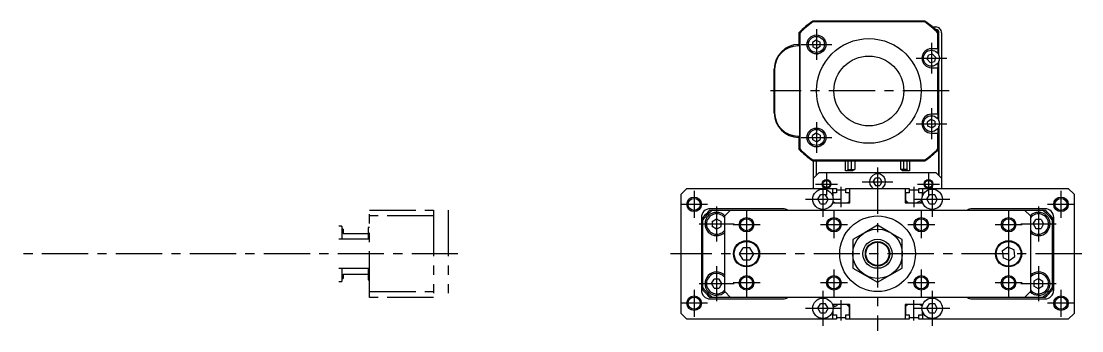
# Model space of a CAD drawing. Extents: x 0 to 1079, y -8 to 533.
# Drawn here: x 714.8 to 1079.1, y 211 to 317.5 of the extents above; entities that cross this region are included whole.
import ezdxf

# ---------------------------------------------------------------- set-up
doc = ezdxf.new("R2010")
doc.units = 0
doc.header["$LTSCALE"] = 0.5
doc.linetypes.add('CENTER', pattern=[50.8, 31.75, -6.35, 6.35, -6.35])
doc.linetypes.add('PHANTOM', pattern=[63.5, 31.75, -6.35, 6.35, -6.35, 6.35, -6.35])
for name, color, linetype in [('MSM_CENTER', 1, 'CENTER'), ('MSM_CONTINUOUS', 7, 'CONTINUOUS'), ('MSM_IMAGINARY', 6, 'PHANTOM'), ('MSM_NARROW', 5, 'CONTINUOUS')]:
    doc.layers.add(name, color=color, linetype=linetype)

msp = doc.modelspace()

# ---------------------------------------------------------------- linework, layer by layer
at = {"layer": 'MSM_CENTER'}
for p, q in [((987.94, 314.79), (987.94, 304.21)), ((1027.44, 310.04), (1027.44, 299.46)), ((982.65, 309.5), (993.23, 309.5)), ((1022.15, 304.75), (1032.73, 304.75)), ((1033.5, 293.5), (972.17, 293.5)), ((1027.44, 287.54), (1027.44, 276.96)), ((987.94, 282.79), (987.94, 272.21)), ((1022.15, 282.25), (1032.73, 282.25)), ((982.65, 277.5), (993.23, 277.5)), ((1008.94, 267.13), (1008.94, 211)), ((990.19, 262.29), (990.19, 250.21)), ((991.44, 265.29), (991.44, 257.71)), ((1026.44, 265.29), (1026.44, 257.71)), ((1027.69, 262.29), (1027.69, 250.21)), ((945.94, 259.14), (945.94, 249.86)), ((987.65, 261.5), (995.23, 261.5)), ((996.44, 253.5), (996.44, 260.5)), ((1003.65, 262.25), (1014.23, 262.25)), ((1021.44, 260.5), (1021.44, 253.5)), ((1022.65, 261.5), (1030.23, 261.5)), ((1071.94, 259.14), (1071.94, 249.86)), ((984.15, 256.25), (996.23, 256.25)), ((1021.65, 256.25), (1033.73, 256.25)), ((950.58, 254.5), (941.3, 254.5)), ((953.68, 253.79), (953.68, 241.71)), ((963.94, 252.14), (963.94, 242.86)), ((993.94, 252.14), (993.94, 242.86)), ((1023.94, 252.14), (1023.94, 242.86)), ((1053.94, 252.14), (1053.94, 242.86)), ((1064.19, 253.79), (1064.19, 241.71)), ((1076.58, 254.5), (1067.3, 254.5)), ((947.64, 247.75), (959.72, 247.75)), ((1058.15, 247.75), (1070.23, 247.75)), ((968.58, 247.5), (959.3, 247.5)), ((963.94, 244.29), (963.94, 230.71)), ((998.58, 247.5), (989.3, 247.5)), ((1028.58, 247.5), (1019.3, 247.5)), ((1058.58, 247.5), (1049.3, 247.5)), ((1053.94, 244.29), (1053.94, 230.71)), ((864.83, 237.5), (356.42, 237.5)), ((1079.08, 237.5), (937.85, 237.5)), ((953.68, 233.29), (953.68, 221.21)), ((1064.19, 233.29), (1064.19, 221.21)), ((963.94, 232.14), (963.94, 222.86)), ((993.94, 232.14), (993.94, 222.86)), ((1023.94, 232.14), (1023.94, 222.86)), ((1053.94, 232.14), (1053.94, 222.86)), ((947.64, 227.25), (959.72, 227.25)), ((968.58, 227.5), (959.3, 227.5)), ((998.58, 227.5), (989.3, 227.5)), ((1028.58, 227.5), (1019.3, 227.5)), ((1058.58, 227.5), (1049.3, 227.5)), ((1058.15, 227.25), (1070.23, 227.25)), ((945.94, 225.14), (945.94, 215.86)), ((990.19, 224.79), (990.19, 212.71)), ((1027.69, 224.79), (1027.69, 212.71)), ((1071.94, 225.14), (1071.94, 215.86)), ((950.58, 220.5), (941.3, 220.5)), ((984.15, 218.75), (996.23, 218.75)), ((996.44, 214.5), (996.44, 221.5)), ((1021.44, 214.5), (1021.44, 221.5)), ((1021.65, 218.75), (1033.73, 218.75)), ((1076.58, 220.5), (1067.3, 220.5))]:
    msp.add_line(p, q, dxfattribs=at)
at = {"layer": 'MSM_CONTINUOUS'}
for p, q in [((986.74, 317.24), (986.66, 317.5)), ((1025.22, 317.5), (986.66, 317.5)), ((1025.14, 317.24), (986.74, 317.24)), ((1025.14, 317.24), (1025.22, 317.5)), ((982.2, 313.4), (981.94, 313.5)), ((981.94, 313.5), (981.94, 309.5)), ((982.2, 313.4), (982.2, 273.61)), ((1027.83, 315.5), (1028.94, 315.5)), ((1029.04, 314.6), (1028.83, 314.6)), ((1029.02, 314.58), (1028.86, 314.58)), ((1029.02, 314.58), (1029.04, 314.6)), ((1029.68, 313.4), (1029.94, 313.5)), ((1029.68, 308), (1029.68, 313.4)), ((1029.94, 305.9), (1029.94, 313.5)), ((1030.04, 313.6), (1030.02, 313.58)), ((1030.02, 305.71), (1030.02, 313.58)), ((1030.04, 305.65), (1030.04, 313.6)), ((1030.94, 313.5), (1030.94, 260)), ((987.91, 310.98), (986.64, 310.21)), ((986.64, 310.21), (986.67, 308.73)), ((987.91, 310.98), (989.2, 310.27)), ((989.23, 308.79), (989.2, 310.27)), ((982.11, 309), (981.58, 309)), ((981.94, 309.5), (982.1, 309.5)), ((982.11, 309), (982.11, 278)), ((987.97, 308.02), (986.67, 308.73)), ((987.85, 306.3), (988.5, 306.3)), ((987.85, 306.3), (987.85, 306.25)), ((989.23, 308.79), (987.97, 308.02)), ((1027.84, 306.17), (1026.41, 305.81)), ((1029.74, 308), (1027.44, 308)), ((1028.87, 305.11), (1027.84, 306.17)), ((1029.74, 306.26), (1029.74, 308)), ((1026, 304.39), (1026.41, 305.81)), ((1027.03, 303.33), (1026, 304.39)), ((1027.03, 303.33), (1028.47, 303.69)), ((1028.87, 305.11), (1028.47, 303.69)), ((1029.74, 301.5), (1029.74, 303.24)), ((1029.94, 283.4), (1029.94, 303.6)), ((1030.02, 283.21), (1030.02, 303.79)), ((1030.04, 283.15), (1030.04, 303.85)), ((973.44, 286), (973.44, 301)), ((973.58, 301), (973.44, 301)), ((973.58, 301), (973.58, 286)), ((1027.44, 301.5), (1029.74, 301.5)), ((1029.68, 285.5), (1029.68, 301.5)), ((973.58, 286), (973.44, 286)), ((1029.74, 285.5), (1027.44, 285.5)), ((1029.74, 283.76), (1029.74, 285.5)), ((987.85, 280.75), (987.85, 280.7)), ((987.85, 280.7), (988.5, 280.7)), ((1027.3, 283.72), (1026.1, 282.87)), ((1026.23, 281.4), (1026.1, 282.87)), ((1027.57, 280.78), (1026.23, 281.4)), ((1028.65, 283.1), (1027.3, 283.72)), ((1027.57, 280.78), (1028.78, 281.63)), ((1028.65, 283.1), (1028.78, 281.63)), ((1029.74, 279), (1029.74, 280.74)), ((1029.94, 281.1), (1029.94, 264.5)), ((1030.02, 265.54), (1030.02, 281.29)), ((1030.04, 264.4), (1030.04, 281.35)), ((981.58, 278), (982.11, 278)), ((981.94, 277.5), (981.94, 273.5)), ((982.1, 277.5), (981.94, 277.5)), ((987.86, 278.98), (986.62, 278.17)), ((986.7, 276.7), (986.62, 278.17)), ((989.18, 278.3), (987.86, 278.98)), ((989.18, 278.3), (989.25, 276.83)), ((1027.44, 279), (1029.74, 279)), ((1029.68, 273.61), (1029.68, 279)), ((982.2, 273.61), (981.94, 273.5)), ((988.01, 276.02), (986.7, 276.7)), ((988.01, 276.02), (989.25, 276.83)), ((1029.68, 273.61), (1029.94, 273.5)), ((986.74, 269.76), (986.66, 269.5)), ((986.74, 269.76), (1025.14, 269.76)), ((1025.14, 269.76), (1025.22, 269.5)), ((986.66, 269.5), (1025.22, 269.5)), ((986.94, 260), (986.94, 269.5)), ((987.84, 269.5), (987.84, 264.4)), ((987.86, 269.5), (987.86, 265.54)), ((987.94, 264.5), (987.94, 269.5)), ((997.94, 266), (997.94, 269.5)), ((1000.44, 266), (997.94, 266)), ((998.89, 266.5), (998.39, 266)), ((998.89, 266.5), (998.89, 269.5)), ((998.89, 266.5), (1001.09, 266.5)), ((999.89, 269.5), (999.89, 266.5)), ((1000.44, 266.5), (1000.44, 266)), ((1001.09, 269.5), (1001.09, 266.5)), ((1016.79, 269.5), (1016.79, 266.5)), ((1018.99, 266.5), (1016.79, 266.5)), ((1017.44, 266), (1017.44, 266.5)), ((1019.94, 266), (1017.44, 266)), ((1017.99, 266.5), (1017.99, 269.5)), ((1018.99, 269.5), (1018.99, 266.5)), ((1018.99, 266.5), (1019.49, 266)), ((1019.94, 269.5), (1019.94, 266)), ((988.94, 265.5), (986.94, 263.5)), ((987.86, 265.54), (987.9, 265.5)), ((987.86, 265.54), (987.94, 265.54)), ((987.9, 265.5), (987.9, 264.46)), ((987.94, 265.5), (987.9, 265.5)), ((988.94, 265.5), (1028.94, 265.5)), ((1007.46, 262.25), (1008.2, 263.53)), ((1009.68, 263.53), (1008.2, 263.53)), ((1009.68, 263.53), (1010.42, 262.25)), ((1030.94, 263.5), (1028.94, 265.5)), ((1029.94, 265.54), (1030.02, 265.54)), ((1029.94, 265.5), (1029.98, 265.5)), ((1029.98, 265.5), (1030.02, 265.54)), ((1029.98, 265.5), (1029.98, 264.46)), ((943.44, 260), (941.44, 258)), ((943.44, 260), (994.79, 260)), ((993.44, 260), (993.44, 257.55)), ((994.79, 260), (994.79, 258.5)), ((994.79, 259.5), (998.09, 259.5)), ((998.09, 258.5), (998.09, 260)), ((998.09, 260), (1019.79, 260)), ((999.44, 255), (999.44, 260)), ((1007.46, 262.25), (1008.2, 260.97)), ((1008.2, 260.97), (1009.68, 260.97)), ((1010.42, 262.25), (1009.68, 260.97)), ((1018.44, 260), (1018.44, 255)), ((1019.79, 260), (1019.79, 258.5)), ((1019.79, 259.5), (1023.09, 259.5)), ((1023.09, 260), (1074.44, 260)), ((1023.09, 258.5), (1023.09, 260)), ((1024.44, 257.55), (1024.44, 260)), ((1076.44, 258), (1074.44, 260)), ((941.44, 217), (941.44, 258)), ((988.41, 256.25), (989.3, 257.79)), ((989.3, 254.71), (988.41, 256.25)), ((991.07, 257.79), (989.3, 257.79)), ((991.96, 256.25), (991.07, 257.79)), ((991.96, 256.25), (991.07, 254.71)), ((993.46, 255), (999.44, 255)), ((994.79, 258.5), (993.54, 258.5)), ((993.54, 258.5), (993.54, 257.26)), ((993.6, 255.46), (994.4, 255)), ((999.34, 258.5), (998.09, 258.5)), ((998.47, 255), (999.34, 255.5)), ((999.34, 255.5), (999.34, 258.5)), ((1018.44, 255), (1024.42, 255)), ((1019.79, 258.5), (1018.54, 258.5)), ((1018.54, 258.5), (1018.54, 255.5)), ((1019.44, 255), (1018.54, 255.9)), ((1018.54, 255.5), (1019.4, 255)), ((1024.34, 258.5), (1023.09, 258.5)), ((1023.47, 255), (1024.28, 255.46)), ((1024.34, 257.26), (1024.34, 258.5)), ((1025.91, 256.25), (1026.8, 257.79)), ((1026.8, 254.71), (1025.91, 256.25)), ((1028.57, 257.79), (1026.8, 257.79)), ((1029.46, 256.25), (1028.57, 257.79)), ((1029.46, 256.25), (1028.57, 254.71)), ((1076.44, 258), (1076.44, 217)), ((976.44, 253), (951.44, 253)), ((951.48, 252.5), (1066.4, 252.5)), ((958.44, 252.5), (956.44, 250.5)), ((989.3, 254.71), (991.07, 254.71)), ((1026.8, 254.71), (1028.57, 254.71)), ((1066.44, 253), (1041.44, 253)), ((1061.44, 250.5), (1059.44, 252.5)), ((948.44, 250), (948.44, 225)), ((948.94, 225.04), (948.94, 249.96)), ((952.15, 248.64), (953.68, 249.53)), ((952.15, 248.64), (952.15, 246.87)), ((953.68, 249.53), (955.22, 248.64)), ((955.22, 246.87), (955.22, 248.64)), ((956.44, 224.5), (956.44, 250.5)), ((1061.44, 250.5), (1061.44, 224.5)), ((1062.42, 247.75), (1063.3, 249.29)), ((1062.42, 247.75), (1063.3, 246.22)), ((1065.08, 249.29), (1063.3, 249.29)), ((1065.08, 249.29), (1065.96, 247.75)), ((1065.96, 247.75), (1065.08, 246.22)), ((1068.94, 249.96), (1068.94, 225.04)), ((1069.44, 225), (1069.44, 250)), ((953.68, 245.98), (952.15, 246.87)), ((953.68, 245.98), (955.22, 246.87)), ((1004.69, 244.86), (1000.44, 242.41)), ((1008.94, 247.31), (1004.69, 244.86)), ((1013.19, 244.86), (1008.94, 247.31)), ((1017.44, 242.41), (1013.19, 244.86)), ((1063.3, 246.22), (1065.08, 246.22)), ((1000.44, 242.41), (1000.44, 232.59)), ((1017.44, 232.59), (1017.44, 242.41)), ((961.58, 237.5), (962.76, 239.54)), ((962.76, 235.46), (961.58, 237.5)), ((965.12, 239.54), (962.76, 239.54)), ((966.3, 237.5), (965.12, 239.54)), ((966.3, 237.5), (965.12, 235.46)), ((1051.78, 238.46), (1053.69, 239.84)), ((1051.78, 238.46), (1052.03, 236.11)), ((1053.69, 239.84), (1055.84, 238.89)), ((1056.09, 236.54), (1055.84, 238.89)), ((962.76, 235.46), (965.12, 235.46)), ((1054.19, 235.16), (1052.03, 236.11)), ((1054.19, 235.16), (1056.09, 236.54)), ((1000.44, 232.59), (1004.69, 230.14)), ((1004.69, 230.14), (1008.94, 227.69)), ((1008.94, 227.69), (1013.19, 230.14)), ((1013.19, 230.14), (1017.44, 232.59)), ((951.91, 227.25), (952.8, 228.78)), ((952.8, 225.71), (951.91, 227.25)), ((954.57, 228.78), (952.8, 228.78)), ((955.46, 227.25), (954.57, 228.78)), ((955.46, 227.25), (954.57, 225.71)), ((1064.19, 229.02), (1062.66, 228.13)), ((1062.66, 228.13), (1062.66, 226.36)), ((1064.19, 225.47), (1062.66, 226.36)), ((1064.19, 229.02), (1065.73, 228.13)), ((1065.73, 226.36), (1064.19, 225.47)), ((1065.73, 226.36), (1065.73, 228.13)), ((1066.4, 222.5), (951.48, 222.5)), ((952.8, 225.71), (954.57, 225.71)), ((956.44, 224.5), (958.44, 222.5)), ((1059.44, 222.5), (1061.44, 224.5)), ((951.44, 222), (976.44, 222)), ((988.41, 218.75), (989.3, 220.29)), ((989.3, 217.21), (988.41, 218.75)), ((991.07, 220.29), (989.3, 220.29)), ((991.96, 218.75), (991.07, 220.29)), ((991.96, 218.75), (991.07, 217.21)), ((999.44, 220), (993.46, 220)), ((994.4, 220), (993.6, 219.54)), ((998.44, 220), (999.34, 219.1)), ((999.34, 219.5), (998.47, 220)), ((999.34, 216.5), (999.34, 219.5)), ((999.44, 215), (999.44, 220)), ((1024.42, 220), (1018.44, 220)), ((1018.44, 220), (1018.44, 215)), ((1019.4, 220), (1018.54, 219.5)), ((1018.54, 219.5), (1018.54, 216.5)), ((1024.28, 219.54), (1023.47, 220)), ((1025.91, 218.75), (1026.8, 220.29)), ((1026.8, 217.21), (1025.91, 218.75)), ((1028.57, 220.29), (1026.8, 220.29)), ((1029.46, 218.75), (1028.57, 220.29)), ((1029.46, 218.75), (1028.57, 217.21)), ((1041.44, 222), (1066.44, 222)), ((941.44, 217), (943.44, 215)), ((994.79, 215), (943.44, 215)), ((989.3, 217.21), (991.07, 217.21)), ((993.44, 217.45), (993.44, 215)), ((993.54, 217.74), (993.54, 216.5)), ((993.54, 216.5), (994.79, 216.5)), ((994.79, 216.5), (994.79, 215)), ((998.09, 215.5), (994.79, 215.5)), ((998.09, 215), (998.09, 216.5)), ((998.09, 216.5), (999.34, 216.5)), ((1019.79, 215), (998.09, 215)), ((1018.54, 216.5), (1019.79, 216.5)), ((1019.79, 216.5), (1019.79, 215)), ((1023.09, 215.5), (1019.79, 215.5)), ((1023.09, 215), (1023.09, 216.5)), ((1023.09, 216.5), (1024.34, 216.5)), ((1074.44, 215), (1023.09, 215)), ((1024.34, 216.5), (1024.34, 217.74)), ((1024.44, 215), (1024.44, 217.45)), ((1026.8, 217.21), (1028.57, 217.21)), ((1074.44, 215), (1076.44, 217))]:
    msp.add_line(p, q, dxfattribs=at)
for centre, radius in [((987.94, 309.5), 3.25), ((987.94, 309.5), 2.75), ((1005.94, 293.5), 18), ((1027.44, 304.75), 2.75), ((1005.94, 293.5), 12), ((1027.44, 282.25), 2.75), ((987.94, 277.5), 3.25), ((987.94, 277.5), 2.75), ((991.44, 261.5), 1.23), ((1026.44, 261.5), 1.23), ((990.19, 256.25), 3.5), ((1027.69, 256.25), 3.5), ((945.94, 254.5), 2.07), ((1071.94, 254.5), 2.07), ((963.94, 247.5), 2.07), ((993.94, 247.5), 2.07), ((1008.94, 237.5), 13), ((1023.94, 247.5), 2.07), ((1053.94, 247.5), 2.07), ((1008.94, 237.5), 8.5), ((963.94, 237.5), 4.5), ((963.94, 237.5), 4.25), ((1008.94, 237.5), 5), ((1008.94, 237.5), 4), ((1053.94, 237.5), 4.5), ((1053.94, 237.5), 4.25), ((963.94, 227.5), 2.07), ((993.94, 227.5), 2.07), ((1023.94, 227.5), 2.07), ((1053.94, 227.5), 2.07), ((945.94, 220.5), 2.07), ((990.19, 218.75), 3.5), ((1027.69, 218.75), 3.5), ((1071.94, 220.5), 2.07)]:
    msp.add_circle(centre, radius, dxfattribs=at)
for centre, radius, start, end in [((1002.94, 293.5), 29, 124.1484, 136.3972), ((1002.94, 293.5), 28.74, 124.3084, 136.1888), ((1008.94, 293.5), 28.74, 43.8112, 55.6916), ((1008.94, 293.5), 29, 43.6028, 55.8516), ((1028.94, 313.5), 2, 359.9919, 90.0081), ((1029.02, 313.58), 1, 359.9992, 90.0007), ((1029.04, 313.6), 1, 359.9992, 90.0007), ((981.94, 301), 8.5, 90, 180), ((981.58, 301), 8, 90, 180), ((982.03, 309.06), 0.446, 101.4208, 188.0499), ((977.13, 309.12), 4.99, 358.5642, 4.3144), ((1027.44, 304.75), 3.25, 90, 270), ((981.94, 286), 8.5, 180, 270), ((981.58, 286), 8, 180, 270), ((1027.44, 282.25), 3.25, 90, 270), ((982.03, 277.94), 0.446, 171.9506, 258.5779), ((977.13, 277.88), 4.99, 355.6856, 1.4358), ((1002.94, 293.5), 29, 223.6028, 235.8516), ((1002.94, 293.5), 28.74, 223.8112, 235.6916), ((1008.94, 293.5), 28.74, 304.3084, 316.1888), ((1008.94, 293.5), 29, 304.1484, 316.3972), ((1008.94, 262.25), 2.75, 305.0968, 234.9032), ((1024.44, 253), 2.75, 94.4402, 133.3418), ((951.44, 250), 3, 90, 180), ((963.94, 237.5), 19, 127.8636, 142.1364), ((963.94, 237.5), 19.5, 129.7151, 140.2849), ((953.68, 247.75), 4, 44.9382, 313.4927), ((976.44, 250), 3, 56.4427, 90), ((1041.44, 250), 3, 90, 123.5573), ((1064.19, 247.75), 4, 226.5073, 135.0618), ((1053.94, 237.5), 19, 37.8636, 52.1364), ((1053.94, 237.5), 19.5, 39.7151, 50.2849), ((1066.44, 250), 3, 0, 90), ((953.68, 247.75), 3.5, 38.1325, 321.8676), ((1064.19, 247.75), 3.5, 218.1325, 141.8676), ((953.68, 227.25), 4, 46.5073, 315.0618), ((953.68, 227.25), 3.5, 38.1325, 321.8676), ((1064.19, 227.25), 4, 224.9382, 133.4927), ((1064.19, 227.25), 3.5, 218.1324, 141.8675), ((963.94, 237.5), 19, 217.8636, 232.1364), ((1053.94, 237.5), 19, 307.8636, 322.1364), ((951.44, 225), 3, 180, 270), ((963.94, 237.5), 19.5, 219.7151, 230.2849), ((976.44, 225), 3, 270, 303.5573), ((1041.44, 225), 3, 236.4427, 270), ((1053.94, 237.5), 19.5, 309.7151, 320.2849), ((1066.44, 225), 3, 270, 0), ((993.44, 222), 2.75, 274.4402, 313.3418)]:
    msp.add_arc(centre, radius, start, end, dxfattribs=at)
at = {"layer": 'MSM_IMAGINARY'}
for p, q in [((834.44, 252.5), (856.44, 252.5)), ((834.44, 222.5), (834.44, 252.5)), ((856.44, 252.5), (856.44, 222.5)), ((861.44, 252.5), (861.44, 222.5)), ((856.44, 250.5), (834.44, 250.5)), ((824.94, 247), (823.94, 247)), ((824.94, 247), (824.94, 242.5)), ((825.44, 246), (824.94, 246)), ((825.44, 246), (825.44, 244.5)), ((825.44, 244.5), (833.94, 244.5)), ((834.44, 246.5), (833.94, 246.5)), ((833.94, 246.5), (833.94, 242.5)), ((834.44, 242.5), (823.94, 242.5)), ((823.94, 232.5), (834.44, 232.5)), ((824.94, 232.5), (824.94, 228)), ((825.44, 230.5), (833.94, 230.5)), ((825.44, 230.5), (825.44, 229)), ((833.94, 232.5), (833.94, 228.5)), ((823.94, 228), (824.94, 228)), ((824.94, 229), (825.44, 229)), ((833.94, 228.5), (834.44, 228.5)), ((834.44, 224.5), (856.44, 224.5)), ((856.44, 222.5), (834.44, 222.5))]:
    msp.add_line(p, q, dxfattribs=at)
at = {"layer": 'MSM_NARROW'}
for centre, radius in [((991.44, 261.5), 1.5), ((1026.44, 261.5), 1.5), ((945.94, 254.5), 2.5), ((1071.94, 254.5), 2.5), ((963.94, 247.5), 2.5), ((993.94, 247.5), 2.5), ((1023.94, 247.5), 2.5), ((1053.94, 247.5), 2.5), ((1008.94, 237.5), 4.19), ((963.94, 227.5), 2.5), ((993.94, 227.5), 2.5), ((1023.94, 227.5), 2.5), ((1053.94, 227.5), 2.5), ((945.94, 220.5), 2.5), ((1071.94, 220.5), 2.5)]:
    msp.add_circle(centre, radius, dxfattribs=at)

doc.saveas('drawing.dxf')
